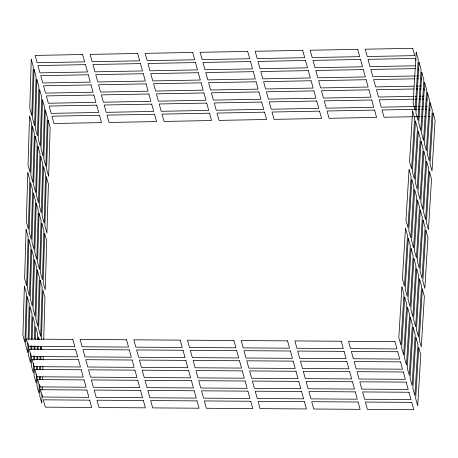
<?xml version="1.0" encoding="UTF-8"?>
<svg xmlns="http://www.w3.org/2000/svg" width="458" height="458" viewBox="0 0 458 458"><rect width="100%" height="100%" fill="white"/><g stroke="black" fill="none" stroke-linecap="round" stroke-linejoin="round"><path stroke-width="0.69" d="M28.018 343.414L27.738 352.643L25.711 345.321L27.194 296.32L29.226 303.643L28.15 339.149M28.797 346.214L28.516 355.448L30.549 362.77L30.829 353.536M29.009 339.115L29.999 306.448L32.031 313.77L31.259 339.332M30.955 349.277L31.064 345.727M31.602 356.341L31.327 365.57L33.354 372.898L33.634 363.663M31.82 349.236L31.928 345.687M32.123 339.298L32.81 316.57L34.842 323.898L34.39 338.811M33.743 360.114L33.869 355.855M34.064 349.46L34.173 345.91M34.413 366.463L34.132 375.697L36.165 383.02L36.422 374.501M34.608 360.074L34.734 355.814M34.928 349.42L35.037 345.87M35.232 339.481L35.615 326.697L37.648 334.019L37.476 339.704M36.571 369.526L36.657 366.686M36.875 359.587L36.961 356.748M37.172 349.643L37.281 346.093M37.218 376.59L36.943 385.825L38.97 393.147L39.228 384.623M37.436 369.491L37.522 366.652M37.739 359.547L37.825 356.708M38.037 349.609L38.146 346.053M38.34 339.664L38.426 336.825L39.165 339.487M39.382 379.653L39.468 376.814M39.68 369.715L39.766 366.869M39.983 359.77L40.092 356.221M40.281 349.826L40.39 346.277M40.052 386.008L39.749 395.947L41.781 403.275L42.039 394.75M40.241 379.613L40.327 376.774M40.544 369.675L40.63 366.835M40.848 359.73L40.934 356.891M41.146 349.792L41.231 346.952L41.97 349.614M41.466 339.235L42.949 290.24L44.981 297.563L43.71 339.458M42.188 389.781L42.273 386.941M42.491 379.837L42.577 376.997M42.789 369.898L42.897 366.343M43.092 359.954L43.201 356.404M415.435 65.792L370.03 66.65L367.997 59.328L415.532 58.429L416.087 60.427M415.503 68.608L370.808 69.45L372.841 76.778L415.406 75.971M416.82 75.948L418.24 75.919M414.765 78.805L373.614 79.578L375.646 86.9L413.958 86.178M416.889 78.765L418.309 78.736M416.791 86.127L418.211 86.098M419.631 86.07L421.051 86.047M414.021 88.995L376.424 89.705L378.457 97.027L413.923 96.357M416.15 88.955L417.57 88.926M419.7 88.886L421.12 88.863M415.343 96.335L416.763 96.306M419.602 96.254L421.022 96.226M422.436 96.197L423.856 96.174M413.992 99.174L379.23 99.827L381.262 107.155L416.734 106.485M415.412 99.146L416.832 99.123M418.961 99.083L420.381 99.054M422.505 99.014L423.925 98.985M418.154 106.456L420.284 106.416M421.698 106.393L423.118 106.365M425.247 106.325L427.377 106.285M416.803 109.302L382.041 109.954L384.073 117.277L412.446 116.744M418.223 109.273L419.637 109.244M421.766 109.204L423.186 109.181M425.316 109.141L426.736 109.113M413.866 116.716L419.539 116.613M421.669 116.572L423.089 116.544M424.509 116.515L425.929 116.492M428.762 116.435L430.182 116.412M418.337 68.557L418.893 70.555M421.148 78.684L421.515 80.013M423.953 88.806L424.326 90.14M426.764 98.934L427.131 100.268M429.57 109.061L429.942 110.389M24.383 286.193L22.9 335.193L24.932 342.515L26.415 293.521L24.383 286.193M26.1 229.481L24.617 278.481L26.65 285.803L28.133 236.809L26.1 229.481M27.818 172.769L26.335 221.769L28.367 229.092L29.85 180.091L27.818 172.769M29.535 116.057L28.053 165.057L30.085 172.38L31.568 123.379L29.535 116.057M31.253 59.345L29.77 108.346L31.802 115.668L33.285 66.668L31.253 59.345M28.911 239.608L27.428 288.609L29.455 295.931L30.944 246.931L28.911 239.608M30.629 182.897L29.146 231.897L31.173 239.219L32.661 190.219L30.629 182.897M32.346 126.185L30.863 175.185L32.89 182.507L34.379 133.507L32.346 126.185M34.064 69.473L32.581 118.473L34.613 125.795L36.096 76.795L34.064 69.473M31.716 249.736L30.234 298.736L32.266 306.059L33.749 257.058L31.716 249.736M33.434 193.024L31.951 242.019L33.984 249.347L35.466 200.346L33.434 193.024M35.151 136.312L33.669 185.307L35.701 192.635L37.184 143.635L35.151 136.312M36.875 79.6L35.386 128.595L37.419 135.923L38.901 86.923L36.875 79.6M34.527 259.858L33.045 308.858L35.071 316.18L36.56 267.186L34.527 259.858M36.245 203.146L34.762 252.146L36.789 259.468L38.277 210.474L36.245 203.146M37.962 146.434L36.48 195.434L38.506 202.757L39.995 153.762L37.962 146.434M39.68 89.722L38.197 138.722L40.23 146.045L41.712 97.044L39.68 89.722M37.333 269.985L35.85 318.986L37.882 326.308L39.365 277.308L37.333 269.985M39.05 213.273L37.567 262.274L39.6 269.596L41.083 220.596L39.05 213.273M40.768 156.562L39.285 205.562L41.317 212.884L42.8 163.884L40.768 156.562M42.491 99.85L41.002 148.85L43.035 156.172L44.518 107.172L42.491 99.85M40.144 280.113L38.661 329.113L40.688 336.435L42.176 287.435L40.144 280.113M41.861 223.401L40.378 272.401L42.405 279.724L43.894 230.723L41.861 223.401M43.579 166.689L42.096 215.689L44.123 223.012L45.611 174.011L43.579 166.689M45.296 109.977L43.813 158.972L45.846 166.3L47.329 117.3L45.296 109.977M44.666 233.523L43.184 282.523L45.216 289.845L46.699 240.851L44.666 233.523M46.384 176.811L44.901 225.811L46.934 233.133L48.416 184.139L46.384 176.811M48.107 120.099L46.619 169.099L48.651 176.422L50.134 127.427L48.107 120.099M401.912 286.948L398.821 337.649L400.853 344.977L403.945 294.276L401.912 286.948M405.49 228.267L402.399 278.968L404.431 286.296L407.523 235.595L405.49 228.267M409.068 169.586L405.977 220.287L408.009 227.615L411.095 176.914L409.068 169.586M412.641 110.905L409.555 161.605L411.582 168.933L414.673 118.227L412.641 110.905M416.219 52.223L413.127 102.924L415.16 110.246L418.251 59.546L416.219 52.223M404.723 297.076L401.632 347.777L403.658 355.099L406.75 304.398L404.723 297.076M408.296 238.395L405.21 289.095L407.236 296.418L410.328 245.717L408.296 238.395M411.874 179.713L408.782 230.414L410.815 237.736L413.906 187.036L411.874 179.713M415.452 121.032L412.36 171.733L414.393 179.055L417.484 128.355L415.452 121.032M419.03 62.351L415.938 113.052L417.971 120.374L421.057 69.673L419.03 62.351M407.528 307.204L404.437 357.904L406.469 365.226L409.561 314.526L407.528 307.204M411.107 248.522L408.015 299.223L410.047 306.545L413.139 255.845L411.107 248.522M414.685 189.841L411.593 240.542L413.626 247.864L416.711 197.163L414.685 189.841M418.257 131.16L415.171 181.86L417.198 189.183L420.289 138.482L418.257 131.16M421.835 72.478L418.744 123.179L420.776 130.501L423.868 79.801L421.835 72.478M410.339 317.331L407.248 368.032L409.28 375.354L412.366 324.653L410.339 317.331M413.912 258.644L410.826 309.35L412.853 316.673L415.944 265.972L413.912 258.644M417.49 199.963L414.398 250.663L416.431 257.991L419.522 207.291L417.49 199.963M421.068 141.282L417.977 191.982L420.009 199.31L423.1 148.61L421.068 141.282M424.646 82.6L421.555 133.301L423.587 140.629L426.673 89.928L424.646 82.6M413.145 327.453L410.053 378.153L412.085 385.476L415.177 334.775L413.145 327.453M416.723 268.772L413.631 319.472L415.664 326.794L418.755 276.094L416.723 268.772M420.301 210.09L417.209 260.791L419.242 268.113L422.328 217.413L420.301 210.09M423.873 151.409L420.788 202.11L422.814 209.432L425.906 158.731L423.873 151.409M427.451 92.728L424.36 143.428L426.392 150.751L429.484 100.05L427.451 92.728M415.956 337.58L412.864 388.281L414.896 395.603L417.982 344.903L415.956 337.58M419.528 278.899L416.442 329.6L418.469 336.922L421.56 286.221L419.528 278.899M423.106 220.218L420.015 270.918L422.047 278.241L425.139 227.54L423.106 220.218M426.684 161.537L423.593 212.237L425.625 219.559L428.717 168.859L426.684 161.537M430.262 102.855L427.171 153.556L429.203 160.878L432.289 110.178L430.262 102.855M418.761 347.708L415.669 398.408L417.702 405.731L420.793 355.03L418.761 347.708M422.339 289.027L419.247 339.727L421.28 347.05L424.371 296.349L422.339 289.027M425.917 230.345L422.826 281.046L424.858 288.368L427.944 237.668L425.917 230.345M429.49 171.658L426.404 222.365L428.43 229.687L431.522 178.986L429.49 171.658M433.068 112.977L429.976 163.678L432.009 171.006L435.1 120.305L433.068 112.977M82.646 54.525L35.111 55.418L37.144 62.74L84.673 61.847L82.646 54.525M137.658 53.489L90.129 54.382L92.155 61.704L139.69 60.811L137.658 53.489M192.669 52.452L145.14 53.346L147.173 60.668L194.702 59.775L192.669 52.452M247.686 51.416L200.152 52.309L202.184 59.632L249.713 58.738L247.686 51.416M302.698 50.38L255.163 51.273L257.196 58.595L304.73 57.702L302.698 50.38M357.709 49.344L310.18 50.237L312.207 57.559L359.742 56.666L357.709 49.344M412.721 48.308L365.192 49.201L367.224 56.523L414.753 55.63L412.721 48.308M85.451 64.647L37.922 65.546L39.955 72.868L87.484 71.975L85.451 64.647M140.463 63.61L92.934 64.509L94.966 71.832L142.495 70.938L140.463 63.61M195.48 62.574L147.945 63.473L149.978 70.795L197.513 69.902L195.48 62.574M250.492 61.538L202.963 62.437L204.989 69.759L252.524 68.866L250.492 61.538M305.503 60.502L257.974 61.401L260.007 68.723L307.536 67.83L305.503 60.502M360.52 59.466L312.986 60.364L315.018 67.687L362.547 66.788L360.52 59.466M88.262 74.774L40.728 75.673L42.76 82.995L90.289 82.097L88.262 74.774M143.274 73.738L95.745 74.637L97.772 81.959L145.306 81.06L143.274 73.738M198.285 72.702L150.756 73.601L152.789 80.923L200.318 80.024L198.285 72.702M253.303 71.666L205.768 72.559L207.8 79.887L255.329 78.988L253.303 71.666M308.314 70.629L260.779 71.522L262.812 78.85L310.347 77.952L308.314 70.629M363.326 69.593L315.797 70.486L317.823 77.814L365.358 76.915L363.326 69.593M91.068 84.902L43.539 85.795L45.571 93.123L93.1 92.224L91.068 84.902M146.079 83.866L98.55 84.759L100.583 92.081L148.111 91.188L146.079 83.866M201.096 82.829L153.562 83.722L155.594 91.045L203.129 90.152L201.096 82.829M256.108 81.793L208.579 82.686L210.606 90.008L258.14 89.115L256.108 81.793M311.119 80.757L263.59 81.65L265.623 88.972L313.152 88.079L311.119 80.757M366.137 79.721L318.602 80.614L320.634 87.936L368.163 87.043L366.137 79.721M93.879 95.029L46.344 95.922L48.376 103.245L95.911 102.352L93.879 95.029M148.89 93.993L101.361 94.886L103.388 102.208L150.922 101.315L148.89 93.993M203.902 92.951L156.373 93.85L158.405 101.172L205.934 100.279L203.902 92.951M258.919 91.915L211.384 92.814L213.417 100.136L260.946 99.243L258.919 91.915M313.93 90.879L266.396 91.777L268.428 99.1L315.963 98.207L313.93 90.879M368.942 89.842L321.413 90.741L323.44 98.064L370.974 97.17L368.942 89.842M96.684 105.151L49.155 106.05L51.187 113.372L98.716 112.473L96.684 105.151M151.701 104.115L104.166 105.014L106.199 112.336L153.728 111.437L151.701 104.115M206.713 103.079L159.178 103.977L161.21 111.3L208.745 110.401L206.713 103.079M261.724 102.042L214.195 102.941L216.222 110.263L263.756 109.365L261.724 102.042M316.736 101.006L269.207 101.905L271.239 109.227L318.768 108.328L316.736 101.006M371.753 99.97L324.218 100.863L326.251 108.191L373.78 107.292L371.753 99.97M99.495 115.279L51.96 116.172L53.992 123.5L101.527 122.601L99.495 115.279M154.506 114.242L106.977 115.135L109.004 122.463L156.539 121.565L154.506 114.242M209.518 113.206L161.989 114.099L164.021 121.427L211.55 120.528L209.518 113.206M264.535 112.17L217 113.063L219.033 120.385L266.562 119.492L264.535 112.17M319.547 111.134L272.012 112.027L274.044 119.349L321.579 118.456L319.547 111.134M374.558 110.097L327.029 110.991L329.056 118.313L376.59 117.42L374.558 110.097M72.816 339.395L26.432 339.075L28.465 346.397L74.849 346.717L72.816 339.395M126.505 339.767L80.121 339.447L82.148 346.769L128.532 347.09L126.505 339.767M180.189 340.134L133.805 339.819L135.837 347.141L182.221 347.462L180.189 340.134M233.872 340.506L187.488 340.185L189.52 347.507L235.904 347.828L233.872 340.506M287.555 340.878L241.171 340.557L243.204 347.88L289.588 348.2L287.555 340.878M341.244 341.244L294.86 340.929L296.893 348.252L343.277 348.572L341.244 341.244M394.928 341.616L348.544 341.296L350.576 348.618L396.96 348.939L394.928 341.616M75.627 349.523L29.243 349.202L31.276 356.524L77.66 356.845L75.627 349.523M129.311 349.889L82.927 349.574L84.959 356.897L131.343 357.217L129.311 349.889M182.994 350.261L136.61 349.941L138.642 357.263L185.026 357.584L182.994 350.261M236.683 350.633L190.299 350.313L192.326 357.635L238.71 357.956L236.683 350.633M290.366 351L243.982 350.685L246.015 358.007L292.399 358.328L290.366 351M344.05 351.372L297.666 351.051L299.698 358.374L346.082 358.694L344.05 351.372M397.739 351.744L351.355 351.423L353.381 358.746L399.765 359.066L397.739 351.744M78.433 359.645L32.049 359.33L34.081 366.652L80.465 366.973L78.433 359.645M132.122 360.017L85.738 359.696L87.764 367.018L134.148 367.339L132.122 360.017M185.805 360.389L139.421 360.068L141.453 367.39L187.837 367.711L185.805 360.389M239.488 360.755L193.104 360.44L195.137 367.763L241.521 368.083L239.488 360.755M293.172 361.127L246.788 360.807L248.82 368.129L295.204 368.45L293.172 361.127M346.861 361.499L300.477 361.179L302.509 368.501L348.893 368.822L346.861 361.499M400.544 361.866L354.16 361.551L356.192 368.873L402.576 369.194L400.544 361.866M81.243 369.772L34.86 369.451L36.892 376.779L83.276 377.094L81.243 369.772M134.927 370.144L88.543 369.824L90.575 377.146L136.959 377.466L134.927 370.144M188.61 370.516L142.226 370.196L144.259 377.518L190.643 377.839L188.61 370.516M242.299 370.883L195.915 370.562L197.942 377.89L244.326 378.205L242.299 370.883M295.983 371.255L249.599 370.934L251.631 378.256L298.015 378.577L295.983 371.255M349.666 371.627L303.282 371.306L305.314 378.629L351.698 378.949L349.666 371.627M403.355 371.993L356.971 371.673L358.998 379.001L405.382 379.316L403.355 371.993M84.049 379.9L37.665 379.579L39.697 386.901L86.081 387.222L84.049 379.9M137.738 380.272L91.354 379.951L93.38 387.273L139.764 387.594L137.738 380.272M191.421 380.638L145.037 380.317L147.07 387.645L193.453 387.96L191.421 380.638M245.104 381.01L198.72 380.69L200.753 388.012L247.137 388.332L245.104 381.01M298.788 381.382L252.404 381.062L254.436 388.384L300.82 388.705L298.788 381.382M352.477 381.749L306.093 381.428L308.125 388.756L354.509 389.071L352.477 381.749M406.16 382.121L359.776 381.8L361.809 389.123L408.192 389.443L406.16 382.121M86.86 390.027L40.476 389.706L42.508 397.029L88.892 397.349L86.86 390.027M140.543 390.393L94.159 390.073L96.191 397.401L142.575 397.716L140.543 390.393M194.226 390.766L147.842 390.445L149.875 397.767L196.259 398.088L194.226 390.766M247.915 391.138L201.531 390.817L203.558 398.139L249.942 398.46L247.915 391.138M301.599 391.504L255.215 391.184L257.247 398.512L303.631 398.826L301.599 391.504M355.282 391.876L308.898 391.556L310.93 398.878L357.314 399.199L355.282 391.876M408.971 392.248L362.587 391.928L364.614 399.25L410.998 399.571L408.971 392.248M89.665 400.149L43.281 399.828L45.313 407.156L91.697 407.471L89.665 400.149M143.354 400.521L96.97 400.2L98.997 407.523L145.381 407.843L143.354 400.521M197.037 400.893L150.653 400.573L152.686 407.895L199.07 408.215L197.037 400.893M250.721 401.26L204.337 400.939L206.369 408.267L252.753 408.582L250.721 401.26M304.404 401.632L258.026 401.311L260.052 408.633L306.436 408.954L304.404 401.632M358.093 402.004L311.709 401.683L313.741 409.005L360.125 409.326L358.093 402.004M411.776 402.37L365.392 402.05L367.425 409.378L413.809 409.692L411.776 402.37"/></g></svg>
